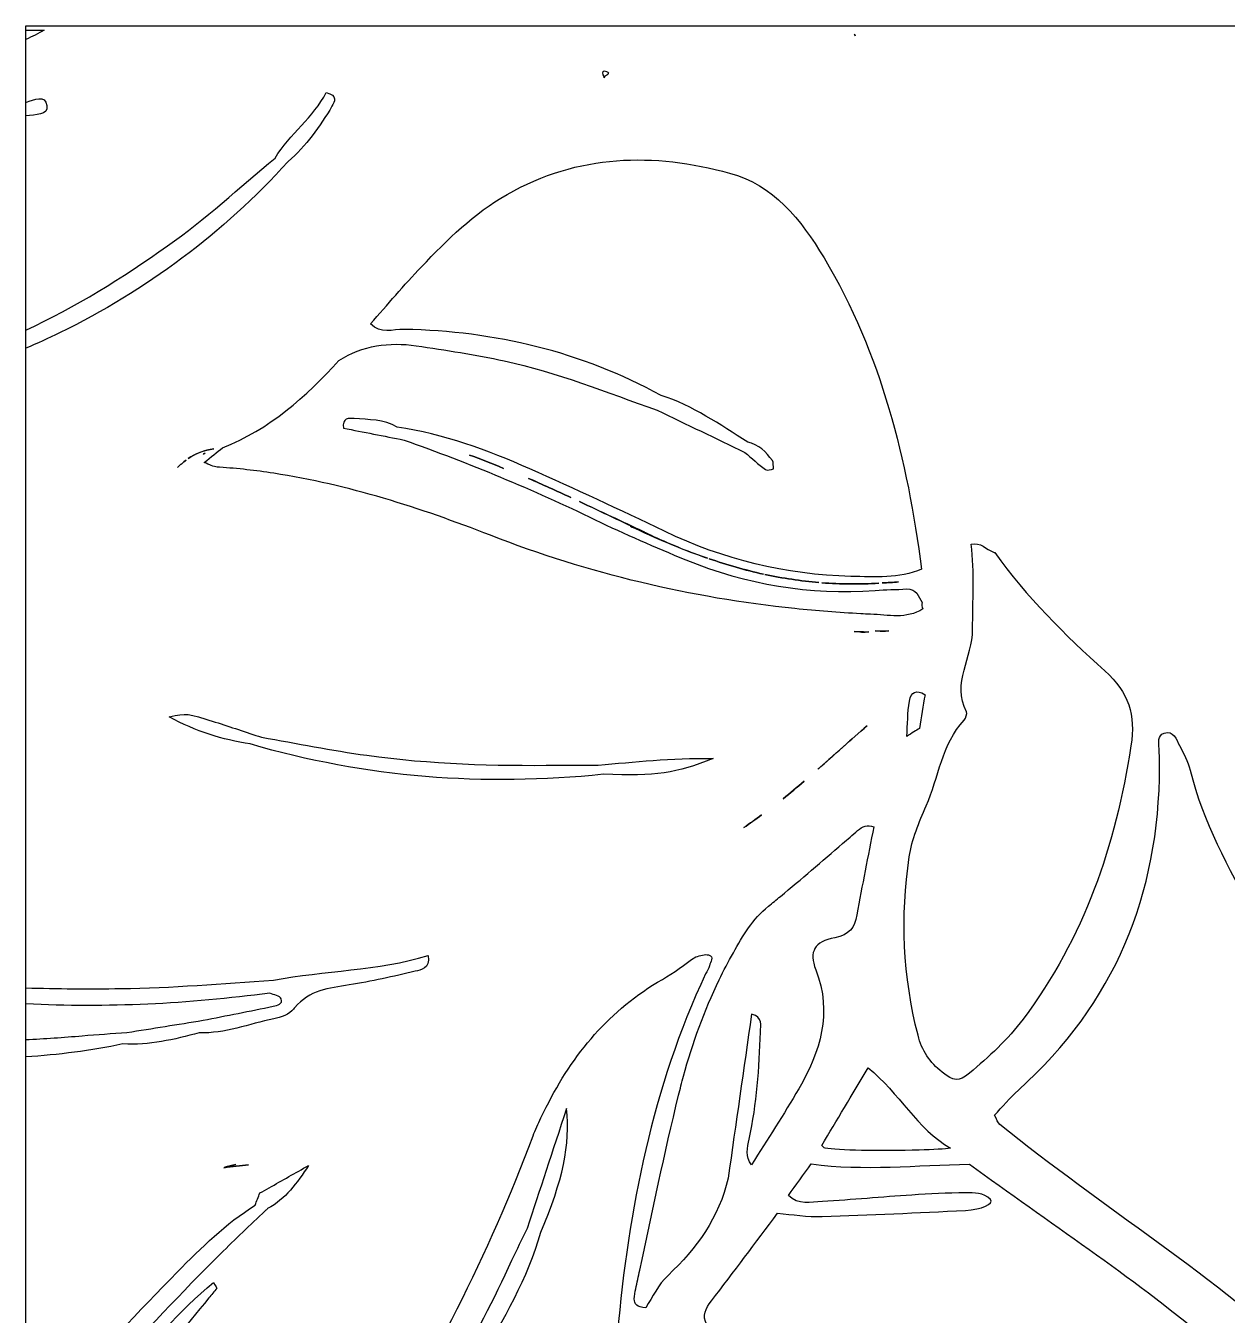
# Model space of a CAD drawing. Header units: centimetres. Extents: x -5.1 to 5.1, y -7 to 7.5.
# Drawn here: x -5.126 to -4.342, y 6.693 to 7.535 of the extents above; entities that cross this region are included whole.
import ezdxf

# ---------------------------------------------------------------- set-up
doc = ezdxf.new("R2010")
doc.units = ezdxf.units.CM
doc.header["$MEASUREMENT"] = 0
doc.layers.add('layer 1', color=7, linetype='Continuous')

msp = doc.modelspace()

# ---------------------------------------------------------------- linework, layer by layer
at = {"layer": 'layer 1', "color": 7}
msp.add_open_spline([(-5.12596, -6.96446), (-5.12596, -6.96446), (5.12594, -6.96446), (5.12594, -6.96446), (5.12594, -6.96446), (5.12594, -6.96446), (5.12594, 7.53467), (5.12594, 7.53467), (5.12594, 7.53467), (5.12594, 7.53467), (-5.12596, 7.53467), (-5.12596, 7.53467), (-5.12596, 7.53467), (-5.12596, 7.53467), (-5.12596, -6.96446), (-5.12596, -6.96446)], degree=3, knots=[0, 0, 0, 0, 0.2, 0.2, 0.2, 0.2, 0.4, 0.4, 0.4, 0.4, 0.6, 0.6, 0.6, 0.6, 1, 1, 1, 1], dxfattribs=at)
at = {"layer": 'layer 1', "color": 17}
for points, knots in [([(-5.1139, 7.53182), (-5.1139, 7.53182), (-5.12596, 7.53182), (-5.12596, 7.53182), (-5.12596, 7.53182), (-5.12596, 7.53182), (-5.12596, 7.52572), (-5.12596, 7.52572), (-5.12596, 7.52572), (-5.12188, 7.52759), (-5.11785, 7.52961), (-5.1139, 7.53182)], [0, 0, 0, 0, 0.25, 0.25, 0.25, 0.25, 0.5, 0.5, 0.5, 0.5, 1, 1, 1, 1]), ([(-4.58501, 7.52919), (-4.58484, 7.52887), (-4.58469, 7.52848), (-4.58452, 7.52816), (-4.58452, 7.52816), (-4.58455, 7.5282), (-4.58455, 7.52816), (-4.58455, 7.5282), (-4.58455, 7.5282), (-4.58473, 7.52852), (-4.58484, 7.52887), (-4.58501, 7.52919)], [0, 0, 0, 0, 0.25, 0.25, 0.25, 0.25, 0.5, 0.5, 0.5, 0.5, 1, 1, 1, 1]), ([(-4.74849, 7.50516), (-4.74955, 7.50534), (-4.74972, 7.50276), (-4.74828, 7.50142), (-4.74828, 7.50142), (-4.74605, 7.50269), (-4.74355, 7.50428), (-4.74849, 7.50516)], [0, 0, 0, 0, 0.333333, 0.333333, 0.333333, 0.333333, 1, 1, 1, 1]), ([(-4.74789, 7.50111), (-4.74803, 7.50121), (-4.74817, 7.50132), (-4.74828, 7.50142), (-4.74828, 7.50142), (-4.74838, 7.50139), (-4.74845, 7.50132), (-4.74852, 7.50128), (-4.74852, 7.50128), (-4.74852, 7.50128), (-4.74856, 7.50128), (-4.74856, 7.50128), (-4.74856, 7.50128), (-4.74849, 7.50104), (-4.74842, 7.50086), (-4.74838, 7.50065), (-4.74838, 7.50065), (-4.74821, 7.50079), (-4.74803, 7.50093), (-4.74789, 7.50111)], [0, 0, 0, 0, 0.166667, 0.166667, 0.166667, 0.166667, 0.333333, 0.333333, 0.333333, 0.333333, 0.5, 0.5, 0.5, 0.5, 0.666667, 0.666667, 0.666667, 0.666667, 1, 1, 1, 1]), ([(-5.12596, 7.33609), (-5.12596, 7.33609), (-5.12596, 7.32425), (-5.12596, 7.32425), (-5.12596, 7.32425), (-5.11852, 7.32734), (-5.11117, 7.33067), (-5.10391, 7.33421), (-5.10391, 7.33421), (-5.04712, 7.3619), (-4.9973, 7.39919), (-4.95472, 7.44604), (-4.95472, 7.44604), (-4.94294, 7.4563), (-4.93401, 7.46883), (-4.92608, 7.48213), (-4.92608, 7.48213), (-4.92435, 7.48502), (-4.92223, 7.48929), (-4.92985, 7.49109), (-4.92985, 7.49109), (-4.93807, 7.47496), (-4.95352, 7.46406), (-4.96322, 7.44837), (-4.96322, 7.44837), (-4.98654, 7.4291), (-5.0088, 7.40833), (-5.03346, 7.39093), (-5.03346, 7.39093), (-5.06304, 7.3701), (-5.0935, 7.35091), (-5.12596, 7.33609)], [0, 0, 0, 0, 0.111111, 0.111111, 0.111111, 0.111111, 0.222222, 0.222222, 0.222222, 0.222222, 0.333333, 0.333333, 0.333333, 0.333333, 0.444444, 0.444444, 0.444444, 0.444444, 0.555556, 0.555556, 0.555556, 0.555556, 0.666667, 0.666667, 0.666667, 0.666667, 0.777778, 0.777778, 0.777778, 0.777778, 1, 1, 1, 1]), ([(-5.12596, 7.48466), (-5.12596, 7.48466), (-5.12596, 7.47583), (-5.12596, 7.47583), (-5.12596, 7.47583), (-5.11968, 7.47671), (-5.11107, 7.47617), (-5.11213, 7.48255), (-5.11213, 7.48255), (-5.11331, 7.48997), (-5.12024, 7.48651), (-5.12596, 7.48466)], [0, 0, 0, 0, 0.25, 0.25, 0.25, 0.25, 0.5, 0.5, 0.5, 0.5, 1, 1, 1, 1]), ([(-4.54116, 7.18001), (-4.55058, 7.25137), (-4.56737, 7.32031), (-4.60487, 7.38314), (-4.60487, 7.38314), (-4.61997, 7.4084), (-4.638, 7.43083), (-4.66654, 7.43856), (-4.66654, 7.43856), (-4.71607, 7.452), (-4.76528, 7.45119), (-4.81178, 7.42455), (-4.81178, 7.42455), (-4.83344, 7.41214), (-4.85079, 7.3951), (-4.86762, 7.37739), (-4.86762, 7.37739), (-4.87909, 7.36532), (-4.88985, 7.35259), (-4.90085, 7.3402), (-4.90085, 7.3402), (-4.89454, 7.33318), (-4.88632, 7.33661), (-4.87888, 7.33646), (-4.87888, 7.33646), (-4.81957, 7.33541), (-4.76348, 7.32186), (-4.7112, 7.29343), (-4.7112, 7.29343), (-4.69046, 7.28676), (-4.67285, 7.27434), (-4.65469, 7.26295), (-4.65469, 7.26295), (-4.64752, 7.26132), (-4.64262, 7.25656), (-4.6386, 7.25088), (-4.6386, 7.25088), (-4.63768, 7.24954), (-4.63807, 7.24728), (-4.63786, 7.24541), (-4.63786, 7.24541), (-4.63962, 7.2452), (-4.64199, 7.24418), (-4.64304, 7.24495), (-4.64304, 7.24495), (-4.64774, 7.24841), (-4.65211, 7.25243), (-4.65655, 7.25621), (-4.65655, 7.25621), (-4.6756, 7.26538), (-4.69469, 7.27455), (-4.71374, 7.28372), (-4.71374, 7.28372), (-4.74676, 7.29533), (-4.77925, 7.30859), (-4.81358, 7.31593), (-4.81358, 7.31593), (-4.83259, 7.31999), (-4.85185, 7.32292), (-4.87104, 7.32578), (-4.87104, 7.32578), (-4.88882, 7.32842), (-4.90593, 7.32606), (-4.92153, 7.31629), (-4.92153, 7.31629), (-4.94308, 7.29226), (-4.96693, 7.27131), (-4.99748, 7.25928), (-4.99748, 7.25928), (-5.00122, 7.25628), (-5.00496, 7.25328), (-5.00951, 7.24961), (-5.00951, 7.24961), (-5.00595, 7.24831), (-5.00348, 7.24675), (-5.00097, 7.24665), (-5.00097, 7.24665), (-5.00048, 7.24661), (-4.99995, 7.24658), (-4.99945, 7.24654), (-4.99945, 7.24654), (-4.98753, 7.24569), (-4.97578, 7.24439), (-4.96414, 7.24259), (-4.96414, 7.24259), (-4.91539, 7.23515), (-4.86857, 7.21998), (-4.82268, 7.20213), (-4.82268, 7.20213), (-4.75815, 7.17697), (-4.6919, 7.16131), (-4.62385, 7.15422), (-4.62385, 7.15422), (-4.6096, 7.1527), (-4.59528, 7.15161), (-4.58092, 7.15087), (-4.58092, 7.15087), (-4.5788, 7.15076), (-4.57665, 7.15066), (-4.57453, 7.15059), (-4.57453, 7.15059), (-4.56303, 7.15006), (-4.55114, 7.1472), (-4.54031, 7.15404), (-4.54031, 7.15404), (-4.54113, 7.15542), (-4.54123, 7.15679), (-4.5407, 7.15824), (-4.5407, 7.15824), (-4.54317, 7.16219), (-4.54455, 7.16741), (-4.55093, 7.16706), (-4.55093, 7.16706), (-4.55778, 7.16664), (-4.56466, 7.1666), (-4.57146, 7.16607), (-4.57146, 7.16607), (-4.61429, 7.16297), (-4.65553, 7.16992), (-4.69515, 7.18615), (-4.69515, 7.18615), (-4.71512, 7.19426), (-4.73494, 7.20283), (-4.75431, 7.21229), (-4.75431, 7.21229), (-4.79491, 7.23201), (-4.83654, 7.24922), (-4.87905, 7.26429), (-4.87905, 7.26429), (-4.89228, 7.2669), (-4.90551, 7.26947), (-4.91853, 7.27201), (-4.91853, 7.27201), (-4.91962, 7.27889), (-4.91493, 7.27857), (-4.91168, 7.27829), (-4.91168, 7.27829), (-4.90212, 7.27741), (-4.89218, 7.27804), (-4.88346, 7.27265), (-4.88346, 7.27265), (-4.85316, 7.2682), (-4.82469, 7.25772), (-4.79693, 7.24545), (-4.79693, 7.24545), (-4.7674, 7.23243), (-4.73812, 7.21871), (-4.70905, 7.20474), (-4.70905, 7.20474), (-4.67049, 7.18615), (-4.62999, 7.17637), (-4.5873, 7.17528), (-4.5873, 7.17528), (-4.57175, 7.17486), (-4.55601, 7.17366), (-4.54116, 7.18001)], [0, 0, 0, 0, 0.025, 0.025, 0.025, 0.025, 0.05, 0.05, 0.05, 0.05, 0.075, 0.075, 0.075, 0.075, 0.1, 0.1, 0.1, 0.1, 0.125, 0.125, 0.125, 0.125, 0.15, 0.15, 0.15, 0.15, 0.175, 0.175, 0.175, 0.175, 0.2, 0.2, 0.2, 0.2, 0.225, 0.225, 0.225, 0.225, 0.25, 0.25, 0.25, 0.25, 0.275, 0.275, 0.275, 0.275, 0.3, 0.3, 0.3, 0.3, 0.325, 0.325, 0.325, 0.325, 0.35, 0.35, 0.35, 0.35, 0.375, 0.375, 0.375, 0.375, 0.4, 0.4, 0.4, 0.4, 0.425, 0.425, 0.425, 0.425, 0.45, 0.45, 0.45, 0.45, 0.475, 0.475, 0.475, 0.475, 0.5, 0.5, 0.5, 0.5, 0.525, 0.525, 0.525, 0.525, 0.55, 0.55, 0.55, 0.55, 0.575, 0.575, 0.575, 0.575, 0.6, 0.6, 0.6, 0.6, 0.625, 0.625, 0.625, 0.625, 0.65, 0.65, 0.65, 0.65, 0.675, 0.675, 0.675, 0.675, 0.7, 0.7, 0.7, 0.7, 0.725, 0.725, 0.725, 0.725, 0.75, 0.75, 0.75, 0.75, 0.775, 0.775, 0.775, 0.775, 0.8, 0.8, 0.8, 0.8, 0.825, 0.825, 0.825, 0.825, 0.85, 0.85, 0.85, 0.85, 0.875, 0.875, 0.875, 0.875, 0.9, 0.9, 0.9, 0.9, 0.925, 0.925, 0.925, 0.925, 0.95, 0.95, 0.95, 0.95, 1, 1, 1, 1]), ([(-5.00323, 7.2585), (-5.00958, 7.25765), (-5.01519, 7.25554), (-5.02006, 7.25212), (-5.02006, 7.25212), (-5.01515, 7.25543), (-5.00958, 7.25765), (-5.00323, 7.2585)], [0, 0, 0, 0, 0.333333, 0.333333, 0.333333, 0.333333, 1, 1, 1, 1]), ([(-5.0099, 7.2549), (-5.00958, 7.25529), (-5.00923, 7.25561), (-5.00884, 7.25589), (-5.00884, 7.25589), (-5.00926, 7.25561), (-5.00958, 7.25529), (-5.0099, 7.2549)], [0, 0, 0, 0, 0.333333, 0.333333, 0.333333, 0.333333, 1, 1, 1, 1]), ([(-5.00323, 7.2585), (-5.00323, 7.2585), (-5.00323, 7.25854), (-5.00323, 7.25854), (-5.00323, 7.25854), (-5.00323, 7.25854), (-5.00323, 7.2585), (-5.00323, 7.2585)], [0, 0, 0, 0, 0.333333, 0.333333, 0.333333, 0.333333, 1, 1, 1, 1]), ([(-5.02122, 7.25116), (-5.02323, 7.24965), (-5.02521, 7.24813), (-5.02697, 7.24626), (-5.02697, 7.24626), (-5.02517, 7.24809), (-5.02323, 7.24968), (-5.02122, 7.25116)], [0, 0, 0, 0, 0.333333, 0.333333, 0.333333, 0.333333, 1, 1, 1, 1]), ([(-4.83622, 7.25444), (-4.82875, 7.2518), (-4.82144, 7.24876), (-4.81407, 7.2458), (-4.81407, 7.2458), (-4.82144, 7.2488), (-4.82875, 7.2518), (-4.83622, 7.25444)], [0, 0, 0, 0, 0.333333, 0.333333, 0.333333, 0.333333, 1, 1, 1, 1]), ([(-4.79788, 7.23927), (-4.7886, 7.23525), (-4.77936, 7.23105), (-4.77018, 7.22675), (-4.77018, 7.22675), (-4.77936, 7.23102), (-4.7886, 7.23525), (-4.79788, 7.23927)], [0, 0, 0, 0, 0.333333, 0.333333, 0.333333, 0.333333, 1, 1, 1, 1]), ([(-4.72256, 7.20438), (-4.72542, 7.20572), (-4.72835, 7.20657), (-4.7312, 7.20798), (-4.7312, 7.20798), (-4.71466, 7.19987), (-4.6979, 7.19295), (-4.68093, 7.18713), (-4.68093, 7.18713), (-4.69275, 7.19126), (-4.70446, 7.19599), (-4.7161, 7.20135), (-4.7161, 7.20135), (-4.71826, 7.20237), (-4.72041, 7.2034), (-4.72256, 7.20438), (-4.72256, 7.20438), (-4.72249, 7.20435), (-4.72242, 7.20431), (-4.72231, 7.20428), (-4.72231, 7.20428), (-4.73639, 7.21084), (-4.75039, 7.21747), (-4.76443, 7.22407), (-4.76443, 7.22407), (-4.76443, 7.22407), (-4.76443, 7.22407), (-4.76443, 7.22407), (-4.76443, 7.22407), (-4.75046, 7.21751), (-4.73653, 7.21088), (-4.72256, 7.20438)], [0, 0, 0, 0, 0.111111, 0.111111, 0.111111, 0.111111, 0.222222, 0.222222, 0.222222, 0.222222, 0.333333, 0.333333, 0.333333, 0.333333, 0.444444, 0.444444, 0.444444, 0.444444, 0.555556, 0.555556, 0.555556, 0.555556, 0.666667, 0.666667, 0.666667, 0.666667, 0.777778, 0.777778, 0.777778, 0.777778, 1, 1, 1, 1]), ([(-4.51185, 7.08691), (-4.51121, 7.08567), (-4.51227, 7.08278), (-4.51347, 7.08148), (-4.51347, 7.08148), (-4.52793, 7.0656), (-4.52998, 7.04415), (-4.53816, 7.02549), (-4.53816, 7.02549), (-4.54282, 7.01477), (-4.54755, 7.00358), (-4.54924, 6.99215), (-4.54924, 6.99215), (-4.55503, 6.95307), (-4.55333, 6.91419), (-4.54352, 6.87574), (-4.54352, 6.87574), (-4.54102, 6.86582), (-4.53576, 6.85803), (-4.52783, 6.85168), (-4.52783, 6.85168), (-4.52028, 6.84572), (-4.517, 6.84519), (-4.50998, 6.85104), (-4.50998, 6.85104), (-4.49721, 6.8617), (-4.48493, 6.87288), (-4.47487, 6.88632), (-4.47487, 6.88632), (-4.43512, 6.93938), (-4.41441, 6.9997), (-4.4045, 7.06465), (-4.4045, 7.06465), (-4.40139, 7.085), (-4.40587, 7.09943), (-4.42157, 7.11361), (-4.42157, 7.11361), (-4.4476, 7.13714), (-4.47283, 7.16191), (-4.49332, 7.1908), (-4.49332, 7.1908), (-4.49361, 7.19087), (-4.49396, 7.19098), (-4.49424, 7.19108), (-4.49424, 7.19108), (-4.49424, 7.19108), (-4.49428, 7.19108), (-4.49428, 7.19108), (-4.49428, 7.19108), (-4.49907, 7.19288), (-4.50271, 7.19796), (-4.50871, 7.1962), (-4.50871, 7.1962), (-4.50655, 7.17764), (-4.50793, 7.15909), (-4.50786, 7.14057), (-4.50786, 7.14057), (-4.50775, 7.1225), (-4.52165, 7.10561), (-4.51185, 7.08691)], [0, 0, 0, 0, 0.0625, 0.0625, 0.0625, 0.0625, 0.125, 0.125, 0.125, 0.125, 0.1875, 0.1875, 0.1875, 0.1875, 0.25, 0.25, 0.25, 0.25, 0.3125, 0.3125, 0.3125, 0.3125, 0.375, 0.375, 0.375, 0.375, 0.4375, 0.4375, 0.4375, 0.4375, 0.5, 0.5, 0.5, 0.5, 0.5625, 0.5625, 0.5625, 0.5625, 0.625, 0.625, 0.625, 0.625, 0.6875, 0.6875, 0.6875, 0.6875, 0.75, 0.75, 0.75, 0.75, 0.8125, 0.8125, 0.8125, 0.8125, 0.875, 0.875, 0.875, 0.875, 1, 1, 1, 1]), ([(-4.67994, 7.18682), (-4.66823, 7.18283), (-4.65641, 7.17937), (-4.64442, 7.17676), (-4.64442, 7.17676), (-4.65641, 7.17937), (-4.66823, 7.18276), (-4.67994, 7.18682)], [0, 0, 0, 0, 0.333333, 0.333333, 0.333333, 0.333333, 1, 1, 1, 1]), ([(-4.60815, 7.17129), (-4.62008, 7.17232), (-4.63183, 7.17405), (-4.64343, 7.17655), (-4.64343, 7.17655), (-4.63183, 7.17405), (-4.62008, 7.17232), (-4.60815, 7.17129)], [0, 0, 0, 0, 0.333333, 0.333333, 0.333333, 0.333333, 1, 1, 1, 1]), ([(-4.56907, 7.17084), (-4.58166, 7.17006), (-4.59404, 7.17016), (-4.60625, 7.17108), (-4.60625, 7.17108), (-4.59404, 7.17013), (-4.58162, 7.17009), (-4.56907, 7.17084)], [0, 0, 0, 0, 0.333333, 0.333333, 0.333333, 0.333333, 1, 1, 1, 1]), ([(-4.56691, 7.17098), (-4.56335, 7.17122), (-4.55979, 7.17129), (-4.55619, 7.17168), (-4.55619, 7.17168), (-4.55975, 7.17129), (-4.56321, 7.17122), (-4.56674, 7.17101), (-4.56674, 7.17101), (-4.56681, 7.17098), (-4.56688, 7.17098), (-4.56691, 7.17098)], [0, 0, 0, 0, 0.25, 0.25, 0.25, 0.25, 0.5, 0.5, 0.5, 0.5, 1, 1, 1, 1]), ([(-4.57563, 7.13912), (-4.5788, 7.13919), (-4.58198, 7.13926), (-4.58515, 7.13933), (-4.58515, 7.13933), (-4.58198, 7.13894), (-4.57884, 7.13806), (-4.57563, 7.13912)], [0, 0, 0, 0, 0.333333, 0.333333, 0.333333, 0.333333, 1, 1, 1, 1]), ([(-4.56247, 7.13976), (-4.56547, 7.13976), (-4.5685, 7.13976), (-4.5715, 7.13972), (-4.5715, 7.13972), (-4.5685, 7.1394), (-4.56547, 7.1388), (-4.56247, 7.13976)], [0, 0, 0, 0, 0.333333, 0.333333, 0.333333, 0.333333, 1, 1, 1, 1]), ([(-4.53894, 7.09806), (-4.54441, 7.10166), (-4.54825, 7.09982), (-4.54917, 7.09386), (-4.54917, 7.09386), (-4.55033, 7.08631), (-4.55037, 7.07855), (-4.55086, 7.07086), (-4.55086, 7.07086), (-4.54931, 7.07181), (-4.54772, 7.07283), (-4.54614, 7.07379), (-4.54614, 7.07379), (-4.54494, 7.07456), (-4.54374, 7.07527), (-4.54254, 7.07604), (-4.54254, 7.07604), (-4.54134, 7.08338), (-4.54014, 7.09072), (-4.53894, 7.09806)], [0, 0, 0, 0, 0.166667, 0.166667, 0.166667, 0.166667, 0.333333, 0.333333, 0.333333, 0.333333, 0.5, 0.5, 0.5, 0.5, 0.666667, 0.666667, 0.666667, 0.666667, 1, 1, 1, 1]), ([(-4.7784, 7.05202), (-4.82014, 7.05153), (-4.86184, 7.05273), (-4.90325, 7.05848), (-4.90325, 7.05848), (-4.92629, 7.06162), (-4.94911, 7.06627), (-4.97208, 7.07026), (-4.97208, 7.07026), (-4.98213, 7.07357), (-4.99219, 7.07696), (-5.00228, 7.08021), (-5.00228, 7.08021), (-5.0208, 7.0861), (-5.0208, 7.08606), (-5.03226, 7.08363), (-5.03226, 7.08363), (-5.01491, 7.074), (-4.99766, 7.06871), (-4.97945, 7.06592), (-4.97945, 7.06592), (-4.90392, 7.04369), (-4.82698, 7.03805), (-4.74884, 7.04609), (-4.74884, 7.04609), (-4.71445, 7.04489), (-4.70153, 7.04652), (-4.67733, 7.05639), (-4.67733, 7.05639), (-4.70524, 7.05692), (-4.72873, 7.05414), (-4.75223, 7.05202), (-4.75223, 7.05202), (-4.76094, 7.05202), (-4.76966, 7.05213), (-4.7784, 7.05202)], [0, 0, 0, 0, 0.1, 0.1, 0.1, 0.1, 0.2, 0.2, 0.2, 0.2, 0.3, 0.3, 0.3, 0.3, 0.4, 0.4, 0.4, 0.4, 0.5, 0.5, 0.5, 0.5, 0.6, 0.6, 0.6, 0.6, 0.7, 0.7, 0.7, 0.7, 0.8, 0.8, 0.8, 0.8, 1, 1, 1, 1]), ([(-4.57669, 7.07777), (-4.58755, 7.06846), (-4.59817, 7.05883), (-4.60889, 7.04934), (-4.60889, 7.04934), (-4.60844, 7.04973), (-4.60801, 7.05011), (-4.60755, 7.0505), (-4.60755, 7.0505), (-4.59729, 7.05964), (-4.58709, 7.06885), (-4.57669, 7.07777)], [0, 0, 0, 0, 0.25, 0.25, 0.25, 0.25, 0.5, 0.5, 0.5, 0.5, 1, 1, 1, 1]), ([(-4.30903, 6.90389), (-4.30476, 6.91627), (-4.30776, 6.92689), (-4.31394, 6.9374), (-4.31394, 6.9374), (-4.31736, 6.94333), (-4.3205, 6.94947), (-4.32392, 6.95536), (-4.32392, 6.95536), (-4.34131, 6.98499), (-4.35747, 7.01508), (-4.36587, 7.04877), (-4.36587, 7.04877), (-4.36724, 7.05438), (-4.37006, 7.05978), (-4.37285, 7.0649), (-4.37285, 7.0649), (-4.37497, 7.06885), (-4.37656, 7.07499), (-4.38291, 7.0729), (-4.38291, 7.0729), (-4.38739, 7.07146), (-4.38626, 7.06662), (-4.38612, 7.06285), (-4.38612, 7.06285), (-4.38597, 7.05893), (-4.3858, 7.05502), (-4.3858, 7.0511), (-4.3858, 7.0511), (-4.38604, 6.96739), (-4.41515, 6.89637), (-4.47794, 6.83996), (-4.47794, 6.83996), (-4.48366, 6.83485), (-4.48856, 6.82889), (-4.49357, 6.8236), (-4.49357, 6.8236), (-4.49198, 6.82077), (-4.49145, 6.81862), (-4.49004, 6.81749), (-4.49004, 6.81749), (-4.42333, 6.7632), (-4.34886, 6.71882), (-4.2867, 6.65867), (-4.2867, 6.65867), (-4.28603, 6.658), (-4.28497, 6.65751), (-4.28406, 6.6574), (-4.28406, 6.6574), (-4.28332, 6.65733), (-4.28247, 6.6579), (-4.28039, 6.65867), (-4.28039, 6.65867), (-4.27721, 6.6658), (-4.27443, 6.67419), (-4.26995, 6.68157), (-4.26995, 6.68157), (-4.26462, 6.69025), (-4.26434, 6.69713), (-4.27086, 6.70552), (-4.27086, 6.70552), (-4.28564, 6.7245), (-4.29302, 6.74669), (-4.29655, 6.77029), (-4.29655, 6.77029), (-4.3006, 6.79735), (-4.30579, 6.8243), (-4.30868, 6.8515), (-4.30868, 6.8515), (-4.31055, 6.86882), (-4.31496, 6.8866), (-4.30903, 6.90389)], [0, 0, 0, 0, 0.052632, 0.052632, 0.052632, 0.052632, 0.105263, 0.105263, 0.105263, 0.105263, 0.157895, 0.157895, 0.157895, 0.157895, 0.210526, 0.210526, 0.210526, 0.210526, 0.263158, 0.263158, 0.263158, 0.263158, 0.315789, 0.315789, 0.315789, 0.315789, 0.368421, 0.368421, 0.368421, 0.368421, 0.421053, 0.421053, 0.421053, 0.421053, 0.473684, 0.473684, 0.473684, 0.473684, 0.526316, 0.526316, 0.526316, 0.526316, 0.578947, 0.578947, 0.578947, 0.578947, 0.631579, 0.631579, 0.631579, 0.631579, 0.684211, 0.684211, 0.684211, 0.684211, 0.736842, 0.736842, 0.736842, 0.736842, 0.789474, 0.789474, 0.789474, 0.789474, 0.842105, 0.842105, 0.842105, 0.842105, 0.894737, 0.894737, 0.894737, 0.894737, 1, 1, 1, 1]), ([(-4.63158, 7.03015), (-4.62696, 7.03385), (-4.62244, 7.03773), (-4.61786, 7.04151), (-4.61786, 7.04151), (-4.62237, 7.03763), (-4.62696, 7.03389), (-4.63158, 7.03015)], [0, 0, 0, 0, 0.333333, 0.333333, 0.333333, 0.333333, 1, 1, 1, 1]), ([(-4.64565, 7.0196), (-4.64562, 7.01963), (-4.64558, 7.01963), (-4.64558, 7.01963), (-4.64558, 7.01963), (-4.64946, 7.01685), (-4.65327, 7.01392), (-4.6573, 7.01131), (-4.6573, 7.01131), (-4.65327, 7.01388), (-4.6495, 7.01681), (-4.64565, 7.0196)], [0, 0, 0, 0, 0.25, 0.25, 0.25, 0.25, 0.5, 0.5, 0.5, 0.5, 1, 1, 1, 1]), ([(-4.72125, 6.69787), (-4.71663, 6.70506), (-4.71339, 6.71268), (-4.70668, 6.719), (-4.70668, 6.719), (-4.68823, 6.73653), (-4.67328, 6.75678), (-4.66749, 6.78239), (-4.66749, 6.78239), (-4.66241, 6.81806), (-4.65726, 6.85372), (-4.65215, 6.88953), (-4.65215, 6.88953), (-4.64449, 6.88763), (-4.64632, 6.88209), (-4.64643, 6.87785), (-4.64643, 6.87785), (-4.64703, 6.85439), (-4.64883, 6.83104), (-4.65363, 6.808), (-4.65363, 6.808), (-4.65483, 6.80232), (-4.65648, 6.79654), (-4.65229, 6.79121), (-4.65229, 6.79121), (-4.64195, 6.80772), (-4.63105, 6.82395), (-4.62135, 6.84085), (-4.62135, 6.84085), (-4.60741, 6.86505), (-4.59919, 6.89013), (-4.61024, 6.91849), (-4.61024, 6.91849), (-4.61486, 6.93045), (-4.61112, 6.93687), (-4.59792, 6.93945), (-4.59792, 6.93945), (-4.58826, 6.94135), (-4.58494, 6.9458), (-4.58339, 6.95437), (-4.58339, 6.95437), (-4.58, 6.9736), (-4.57609, 6.99272), (-4.57238, 7.01187), (-4.57238, 7.01187), (-4.57651, 7.0135), (-4.57979, 7.01201), (-4.58297, 7.00933), (-4.58297, 7.00933), (-4.58621, 7.00651), (-4.58949, 7.00372), (-4.59274, 7.0009), (-4.59274, 7.0009), (-4.60621, 6.98933), (-4.61962, 6.97769), (-4.63331, 6.9664), (-4.63331, 6.9664), (-4.63595, 6.96425), (-4.63856, 6.96206), (-4.64117, 6.95994), (-4.64117, 6.95994), (-4.65144, 6.95158), (-4.65786, 6.94072), (-4.66403, 6.92964), (-4.66403, 6.92964), (-4.66735, 6.92386), (-4.67038, 6.91796), (-4.67328, 6.91197), (-4.67328, 6.91197), (-4.68305, 6.89175), (-4.6907, 6.87062), (-4.69663, 6.849), (-4.69663, 6.849), (-4.69772, 6.8449), (-4.69882, 6.84074), (-4.69984, 6.83658), (-4.69984, 6.83658), (-4.70901, 6.79869), (-4.71699, 6.76048), (-4.72513, 6.72231), (-4.72513, 6.72231), (-4.72602, 6.71833), (-4.72686, 6.71434), (-4.72775, 6.71028), (-4.72775, 6.71028), (-4.7282, 6.70817), (-4.7288, 6.70573), (-4.72873, 6.70365), (-4.72873, 6.70365), (-4.72863, 6.70048), (-4.72708, 6.69801), (-4.72125, 6.69787)], [0, 0, 0, 0, 0.041667, 0.041667, 0.041667, 0.041667, 0.083333, 0.083333, 0.083333, 0.083333, 0.125, 0.125, 0.125, 0.125, 0.166667, 0.166667, 0.166667, 0.166667, 0.208333, 0.208333, 0.208333, 0.208333, 0.25, 0.25, 0.25, 0.25, 0.291667, 0.291667, 0.291667, 0.291667, 0.333333, 0.333333, 0.333333, 0.333333, 0.375, 0.375, 0.375, 0.375, 0.416667, 0.416667, 0.416667, 0.416667, 0.458333, 0.458333, 0.458333, 0.458333, 0.5, 0.5, 0.5, 0.5, 0.541667, 0.541667, 0.541667, 0.541667, 0.583333, 0.583333, 0.583333, 0.583333, 0.625, 0.625, 0.625, 0.625, 0.666667, 0.666667, 0.666667, 0.666667, 0.708333, 0.708333, 0.708333, 0.708333, 0.75, 0.75, 0.75, 0.75, 0.791667, 0.791667, 0.791667, 0.791667, 0.833333, 0.833333, 0.833333, 0.833333, 0.875, 0.875, 0.875, 0.875, 0.916667, 0.916667, 0.916667, 0.916667, 1, 1, 1, 1]), ([(-5.12596, 6.90671), (-5.12596, 6.90671), (-5.12596, 6.8963), (-5.12596, 6.8963), (-5.12596, 6.8963), (-5.07295, 6.89343), (-5.01981, 6.89621), (-4.96658, 6.90329), (-4.96658, 6.90329), (-4.964, 6.90205), (-4.95998, 6.90142), (-4.95924, 6.89951), (-4.95924, 6.89951), (-4.95783, 6.89602), (-4.96188, 6.89525), (-4.96439, 6.89468), (-4.96439, 6.89468), (-4.97966, 6.89151), (-4.99497, 6.88854), (-5.01025, 6.88551), (-5.01025, 6.88551), (-5.0268, 6.88286), (-5.04331, 6.88022), (-5.05989, 6.87757), (-5.05989, 6.87757), (-5.06962, 6.87687), (-5.07936, 6.87627), (-5.0891, 6.87542), (-5.0891, 6.87542), (-5.10139, 6.87435), (-5.11367, 6.87352), (-5.12596, 6.87293), (-5.12596, 6.87293), (-5.12596, 6.87293), (-5.12596, 6.86158), (-5.12596, 6.86158), (-5.12596, 6.86158), (-5.10474, 6.863), (-5.08357, 6.86567), (-5.0625, 6.87006), (-5.0625, 6.87006), (-5.04546, 6.86921), (-5.02905, 6.87277), (-5.01283, 6.87743), (-5.01283, 6.87743), (-4.99586, 6.87658), (-4.98026, 6.88318), (-4.96404, 6.8865), (-4.96404, 6.8865), (-4.95941, 6.88741), (-4.95384, 6.88946), (-4.95116, 6.89288), (-4.95116, 6.89288), (-4.95088, 6.89323), (-4.95067, 6.89355), (-4.95038, 6.89383), (-4.95038, 6.89383), (-4.94096, 6.90509), (-4.92809, 6.90653), (-4.91482, 6.90858), (-4.91482, 6.90858), (-4.90036, 6.91084), (-4.88604, 6.91408), (-4.87182, 6.91754), (-4.87182, 6.91754), (-4.86812, 6.91849), (-4.86194, 6.91888), (-4.86328, 6.92774), (-4.86328, 6.92774), (-4.89651, 6.91775), (-4.93087, 6.91818), (-4.96432, 6.91161), (-4.96432, 6.91161), (-4.99751, 6.90974), (-5.03068, 6.90653), (-5.06391, 6.90622), (-5.06391, 6.90622), (-5.08463, 6.90603), (-5.10534, 6.90601), (-5.12596, 6.90671)], [0, 0, 0, 0, 0.047619, 0.047619, 0.047619, 0.047619, 0.095238, 0.095238, 0.095238, 0.095238, 0.142857, 0.142857, 0.142857, 0.142857, 0.190476, 0.190476, 0.190476, 0.190476, 0.238095, 0.238095, 0.238095, 0.238095, 0.285714, 0.285714, 0.285714, 0.285714, 0.333333, 0.333333, 0.333333, 0.333333, 0.380952, 0.380952, 0.380952, 0.380952, 0.428571, 0.428571, 0.428571, 0.428571, 0.47619, 0.47619, 0.47619, 0.47619, 0.52381, 0.52381, 0.52381, 0.52381, 0.571429, 0.571429, 0.571429, 0.571429, 0.619048, 0.619048, 0.619048, 0.619048, 0.666667, 0.666667, 0.666667, 0.666667, 0.714286, 0.714286, 0.714286, 0.714286, 0.761905, 0.761905, 0.761905, 0.761905, 0.809524, 0.809524, 0.809524, 0.809524, 0.857143, 0.857143, 0.857143, 0.857143, 0.904762, 0.904762, 0.904762, 0.904762, 1, 1, 1, 1]), ([(-4.89778, 6.55873), (-4.83714, 6.58935), (-4.78613, 6.63228), (-4.73974, 6.68125), (-4.73974, 6.68125), (-4.7324, 6.76239), (-4.71695, 6.84152), (-4.68217, 6.91592), (-4.68217, 6.91592), (-4.68132, 6.91765), (-4.68005, 6.9193), (-4.67966, 6.92114), (-4.67966, 6.92114), (-4.6791, 6.9235), (-4.67628, 6.92689), (-4.68023, 6.92816), (-4.68023, 6.92816), (-4.68266, 6.92894), (-4.68576, 6.92749), (-4.68859, 6.927), (-4.68859, 6.927), (-4.69585, 6.92202), (-4.7028, 6.91655), (-4.71042, 6.91218), (-4.71042, 6.91218), (-4.74475, 6.89249), (-4.76877, 6.8636), (-4.78627, 6.82871), (-4.78627, 6.82871), (-4.78736, 6.82638), (-4.78856, 6.82409), (-4.78966, 6.8218), (-4.78966, 6.8218), (-4.79156, 6.81792), (-4.79333, 6.81404), (-4.79484, 6.81005), (-4.79484, 6.81005), (-4.82352, 6.73261), (-4.86229, 6.66015), (-4.90283, 6.58854), (-4.90283, 6.58854), (-4.90004, 6.58787), (-4.89726, 6.58713), (-4.8945, 6.58639), (-4.8945, 6.58639), (-4.85965, 6.63006), (-4.83196, 6.67797), (-4.80881, 6.72866), (-4.80881, 6.72866), (-4.80557, 6.73572), (-4.80204, 6.74267), (-4.79865, 6.74965), (-4.79865, 6.74965), (-4.79047, 6.77463), (-4.78225, 6.79957), (-4.77297, 6.82786), (-4.77297, 6.82786), (-4.77026, 6.8044), (-4.77548, 6.78102), (-4.78969, 6.74729), (-4.78969, 6.74729), (-4.7983, 6.71706), (-4.81393, 6.69018), (-4.8298, 6.66343), (-4.8298, 6.66343), (-4.84663, 6.63511), (-4.86438, 6.60724), (-4.8848, 6.5812), (-4.8848, 6.5812), (-4.89023, 6.57429), (-4.89553, 6.56744), (-4.89778, 6.55873)], [0, 0, 0, 0, 0.052632, 0.052632, 0.052632, 0.052632, 0.105263, 0.105263, 0.105263, 0.105263, 0.157895, 0.157895, 0.157895, 0.157895, 0.210526, 0.210526, 0.210526, 0.210526, 0.263158, 0.263158, 0.263158, 0.263158, 0.315789, 0.315789, 0.315789, 0.315789, 0.368421, 0.368421, 0.368421, 0.368421, 0.421053, 0.421053, 0.421053, 0.421053, 0.473684, 0.473684, 0.473684, 0.473684, 0.526316, 0.526316, 0.526316, 0.526316, 0.578947, 0.578947, 0.578947, 0.578947, 0.631579, 0.631579, 0.631579, 0.631579, 0.684211, 0.684211, 0.684211, 0.684211, 0.736842, 0.736842, 0.736842, 0.736842, 0.789474, 0.789474, 0.789474, 0.789474, 0.842105, 0.842105, 0.842105, 0.842105, 0.894737, 0.894737, 0.894737, 0.894737, 1, 1, 1, 1]), ([(-4.52222, 6.80208), (-4.54416, 6.81456), (-4.5557, 6.8381), (-4.57609, 6.8545), (-4.57609, 6.8545), (-4.5867, 6.83665), (-4.59651, 6.82024), (-4.60632, 6.80384), (-4.60632, 6.80384), (-4.60558, 6.80321), (-4.60494, 6.80218), (-4.60413, 6.80201), (-4.60413, 6.80201), (-4.60022, 6.8013), (-4.59115, 6.80084), (-4.58035, 6.80063), (-4.58035, 6.80063), (-4.56843, 6.80038), (-4.55439, 6.80042), (-4.54285, 6.80077), (-4.54285, 6.80077), (-4.53351, 6.80102), (-4.52574, 6.80148), (-4.52222, 6.80208)], [0, 0, 0, 0, 0.142857, 0.142857, 0.142857, 0.142857, 0.285714, 0.285714, 0.285714, 0.285714, 0.428571, 0.428571, 0.428571, 0.428571, 0.571429, 0.571429, 0.571429, 0.571429, 0.714286, 0.714286, 0.714286, 0.714286, 1, 1, 1, 1]), ([(-5.12596, 6.61711), (-5.12596, 6.61711), (-5.12596, 6.60068), (-5.12596, 6.60068), (-5.12596, 6.60068), (-5.10775, 6.61844), (-5.09049, 6.63714), (-5.07308, 6.65571), (-5.07308, 6.65571), (-5.04856, 6.68174), (-5.02418, 6.70792), (-4.99882, 6.73311), (-4.99882, 6.73311), (-4.98926, 6.7426), (-4.97956, 6.75195), (-4.96965, 6.76112), (-4.96965, 6.76112), (-4.96912, 6.76158), (-4.96859, 6.76211), (-4.96806, 6.7626), (-4.96806, 6.7626), (-4.95652, 6.76892), (-4.94883, 6.77925), (-4.94135, 6.79075), (-4.94135, 6.79075), (-4.94996, 6.78588), (-4.95853, 6.78102), (-4.96714, 6.77618), (-4.96714, 6.77618), (-4.96912, 6.77505), (-4.97113, 6.77392), (-4.97314, 6.7728), (-4.97314, 6.7728), (-4.9742, 6.77019), (-4.97525, 6.7675), (-4.97628, 6.76486), (-4.97628, 6.76486), (-4.99533, 6.75276), (-5.01145, 6.73717), (-5.02708, 6.72118), (-5.02708, 6.72118), (-5.05227, 6.69543), (-5.07692, 6.66915), (-5.10137, 6.64273), (-5.10137, 6.64273), (-5.10944, 6.63403), (-5.11762, 6.62546), (-5.12596, 6.61711)], [0, 0, 0, 0, 0.076923, 0.076923, 0.076923, 0.076923, 0.153846, 0.153846, 0.153846, 0.153846, 0.230769, 0.230769, 0.230769, 0.230769, 0.307692, 0.307692, 0.307692, 0.307692, 0.384615, 0.384615, 0.384615, 0.384615, 0.461538, 0.461538, 0.461538, 0.461538, 0.538462, 0.538462, 0.538462, 0.538462, 0.615385, 0.615385, 0.615385, 0.615385, 0.692308, 0.692308, 0.692308, 0.692308, 0.769231, 0.769231, 0.769231, 0.769231, 0.846154, 0.846154, 0.846154, 0.846154, 1, 1, 1, 1]), ([(-4.9966, 6.78931), (-4.99127, 6.79005), (-4.98587, 6.79065), (-4.98051, 6.79128), (-4.98051, 6.79128), (-4.98587, 6.79065), (-4.99127, 6.79005), (-4.9966, 6.78931)], [0, 0, 0, 0, 0.333333, 0.333333, 0.333333, 0.333333, 1, 1, 1, 1]), ([(-4.98877, 6.79142), (-4.99134, 6.791), (-4.99388, 6.79022), (-4.99635, 6.78938), (-4.99635, 6.78938), (-4.99388, 6.79022), (-4.99134, 6.791), (-4.98877, 6.79142)], [0, 0, 0, 0, 0.333333, 0.333333, 0.333333, 0.333333, 1, 1, 1, 1]), ([(-4.35034, 6.66421), (-4.34495, 6.67141), (-4.35126, 6.67434), (-4.35546, 6.67779), (-4.35546, 6.67779), (-4.40467, 6.71886), (-4.45836, 6.75389), (-4.51001, 6.79163), (-4.51001, 6.79163), (-4.54441, 6.79103), (-4.5788, 6.78712), (-4.6132, 6.79174), (-4.6132, 6.79174), (-4.61821, 6.7849), (-4.62315, 6.77798), (-4.62812, 6.77114), (-4.62812, 6.77114), (-4.6217, 6.76475), (-4.61355, 6.76673), (-4.60597, 6.76722), (-4.60597, 6.76722), (-4.58653, 6.76835), (-4.56709, 6.77015), (-4.54765, 6.77146), (-4.54765, 6.77146), (-4.53598, 6.7722), (-4.52426, 6.77283), (-4.51259, 6.77287), (-4.51259, 6.77287), (-4.50691, 6.7729), (-4.50066, 6.77336), (-4.49615, 6.76846), (-4.49615, 6.76846), (-4.49375, 6.76585), (-4.50197, 6.76197), (-4.51259, 6.76144), (-4.51259, 6.76144), (-4.54374, 6.75992), (-4.57492, 6.75837), (-4.60611, 6.75741), (-4.60611, 6.75741), (-4.61577, 6.75713), (-4.62548, 6.75876), (-4.63518, 6.75953), (-4.63518, 6.75953), (-4.64953, 6.74045), (-4.66382, 6.72126), (-4.67843, 6.70231), (-4.67843, 6.70231), (-4.68224, 6.69737), (-4.68467, 6.69275), (-4.68128, 6.68675), (-4.68128, 6.68675), (-4.65673, 6.67681), (-4.63204, 6.66735), (-4.606, 6.66185), (-4.606, 6.66185), (-4.5776, 6.66118), (-4.54984, 6.6653), (-4.52225, 6.67204), (-4.52225, 6.67204), (-4.48115, 6.6822), (-4.43956, 6.68513), (-4.39758, 6.67797), (-4.39758, 6.67797), (-4.38132, 6.67522), (-4.36495, 6.67271), (-4.35034, 6.66421)], [0, 0, 0, 0, 0.055556, 0.055556, 0.055556, 0.055556, 0.111111, 0.111111, 0.111111, 0.111111, 0.166667, 0.166667, 0.166667, 0.166667, 0.222222, 0.222222, 0.222222, 0.222222, 0.277778, 0.277778, 0.277778, 0.277778, 0.333333, 0.333333, 0.333333, 0.333333, 0.388889, 0.388889, 0.388889, 0.388889, 0.444444, 0.444444, 0.444444, 0.444444, 0.5, 0.5, 0.5, 0.5, 0.555556, 0.555556, 0.555556, 0.555556, 0.611111, 0.611111, 0.611111, 0.611111, 0.666667, 0.666667, 0.666667, 0.666667, 0.722222, 0.722222, 0.722222, 0.722222, 0.777778, 0.777778, 0.777778, 0.777778, 0.833333, 0.833333, 0.833333, 0.833333, 0.888889, 0.888889, 0.888889, 0.888889, 1, 1, 1, 1]), ([(-5.12596, 6.57854), (-5.12596, 6.57854), (-5.12596, 6.57071), (-5.12596, 6.57071), (-5.12596, 6.57071), (-5.12596, 6.57071), (-5.12113, 6.5758), (-5.12113, 6.5758), (-5.12113, 6.5758), (-5.12113, 6.5758), (-5.12596, 6.5707), (-5.12596, 6.5707), (-5.12596, 6.5707), (-5.12596, 6.5707), (-5.12596, 6.56199), (-5.12596, 6.56199), (-5.12596, 6.56199), (-5.12218, 6.56591), (-5.11849, 6.56993), (-5.11488, 6.57404), (-5.11488, 6.57404), (-5.09365, 6.59831), (-5.0734, 6.62339), (-5.05272, 6.64809), (-5.05272, 6.64809), (-5.03731, 6.66679), (-5.02186, 6.68548), (-5.00648, 6.70425), (-5.00648, 6.70425), (-5.00478, 6.70633), (-5.00302, 6.70845), (-5.00129, 6.71053), (-5.00129, 6.71053), (-5.00115, 6.71074), (-5.00199, 6.71184), (-5.00348, 6.71445), (-5.00348, 6.71445), (-5.02581, 6.6955), (-5.04525, 6.67472), (-5.06059, 6.65003), (-5.06059, 6.65003), (-5.06465, 6.64597), (-5.06888, 6.64206), (-5.0728, 6.63782), (-5.0728, 6.63782), (-5.09088, 6.61841), (-5.10765, 6.59773), (-5.12596, 6.57854)], [0, 0, 0, 0, 0.076923, 0.076923, 0.076923, 0.076923, 0.153846, 0.153846, 0.153846, 0.153846, 0.230769, 0.230769, 0.230769, 0.230769, 0.307692, 0.307692, 0.307692, 0.307692, 0.384615, 0.384615, 0.384615, 0.384615, 0.461538, 0.461538, 0.461538, 0.461538, 0.538462, 0.538462, 0.538462, 0.538462, 0.615385, 0.615385, 0.615385, 0.615385, 0.692308, 0.692308, 0.692308, 0.692308, 0.769231, 0.769231, 0.769231, 0.769231, 0.846154, 0.846154, 0.846154, 0.846154, 1, 1, 1, 1])]:
    msp.add_open_spline(points, degree=3, knots=knots, dxfattribs=at)

doc.saveas('drawing.dxf')
